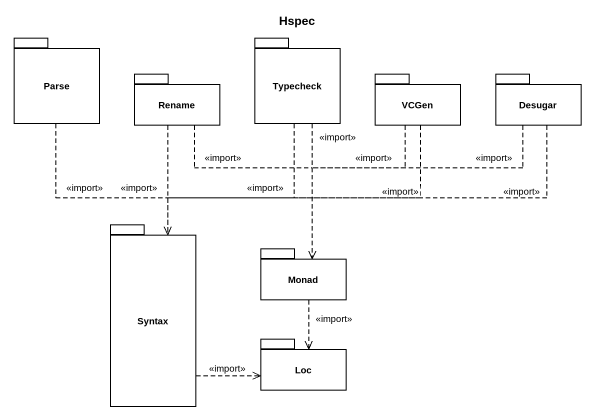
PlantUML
@startuml
title Hspec
package Parse {
}
package Rename {
}
package Typecheck {
}
package VCGen {
}
package Desugar {
}
package Syntax {
}
package Monad {
}
package Loc {
}
Parse ..> Syntax : <<import>>
Rename ..> Syntax : <<import>>
Rename ..> Monad : <<import>>
Typecheck ..> Syntax : <<import>>
Typecheck ..> Monad : <<import>>
VCGen ..> Syntax : <<import>>
VCGen ..> Monad : <<import>>
Desugar .left.> Syntax : <<import>>
Desugar ..> Monad : <<import>>
Syntax .right.> Loc : <<import>>
Monad ..> Loc : <<import>>
@enduml
